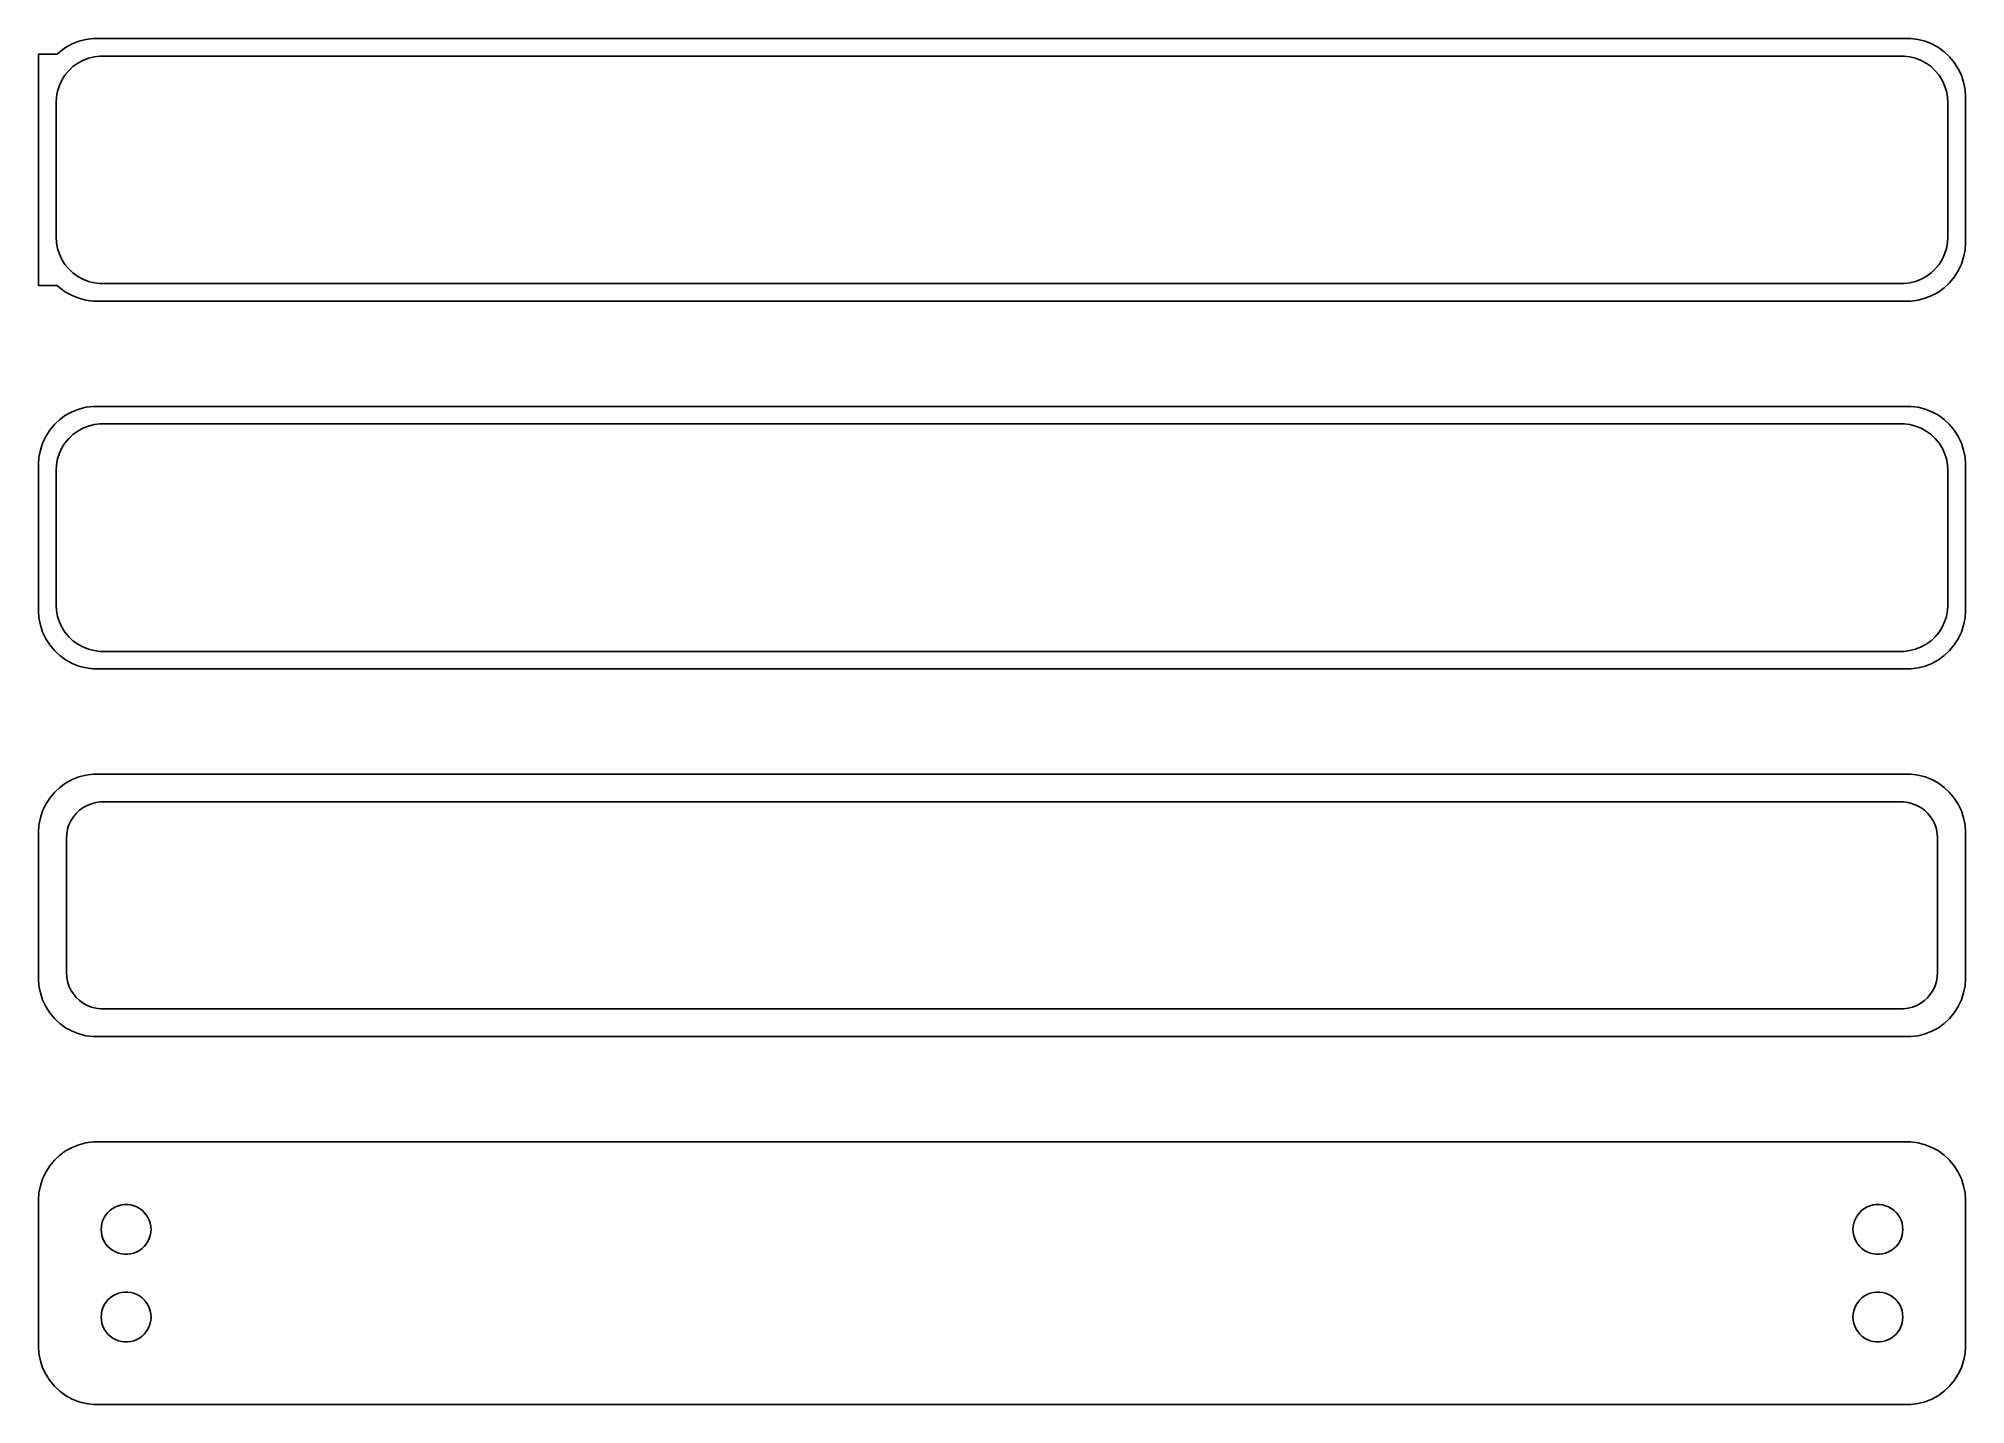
# Model space of a CAD drawing. Header units: metres. Extents: x -82 to 82, y 115 to 232.
import ezdxf

# ---------------------------------------------------------------- set-up
doc = ezdxf.new("R2010")
doc.units = ezdxf.units.M

msp = doc.modelspace()

# ---------------------------------------------------------------- linework, layer by layer
for p, q in [((-79.6289, 231.274), (-80.1791, 230.972)), ((-79.0451, 231.505), (-79.6289, 231.274)), ((-78.4369, 231.661), (-79.0451, 231.505)), ((-77.8139, 231.74), (-78.4369, 231.661)), ((77.8139, 231.74), (-77.8139, 231.74)), ((78.4369, 231.661), (77.8139, 231.74)), ((79.0451, 231.505), (78.4369, 231.661)), ((79.6289, 231.274), (79.0451, 231.505)), ((80.1791, 230.972), (79.6289, 231.274)), ((-80.9, 230.403), (-82.5, 230.403)), ((-82.5, 230.403), (-82.5, 210.597)), ((-80.6871, 230.603), (-80.9, 230.403)), ((-80.1791, 230.972), (-80.6871, 230.603)), ((-79.5497, 229.332), (-79.1433, 229.627)), ((-79.1433, 229.627), (-78.7031, 229.869)), ((-78.7031, 229.869), (-78.2361, 230.054)), ((-78.2361, 230.054), (-77.7495, 230.179)), ((-77.7495, 230.179), (-77.2512, 230.242)), ((-77.2512, 230.242), (77.2512, 230.242)), ((77.2512, 230.242), (77.7495, 230.179)), ((77.7495, 230.179), (78.2361, 230.054)), ((78.2361, 230.054), (78.7031, 229.869)), ((78.7031, 229.869), (79.1433, 229.627)), ((79.1433, 229.627), (79.5497, 229.332)), ((80.6871, 230.603), (80.1791, 230.972)), ((81.1448, 230.173), (80.6871, 230.603)), ((81.5451, 229.689), (81.1448, 230.173)), ((81.8815, 229.159), (81.5451, 229.689)), ((-80.8743, 227.245), (-80.7191, 227.722)), ((-80.7191, 227.722), (-80.5052, 228.177)), ((-80.5052, 228.177), (-80.2361, 228.601)), ((-80.2361, 228.601), (-79.9159, 228.988)), ((-79.9159, 228.988), (-79.5497, 229.332)), ((79.5497, 229.332), (79.9159, 228.988)), ((79.9159, 228.988), (80.2361, 228.601)), ((80.2361, 228.601), (80.5052, 228.177)), ((80.5052, 228.177), (80.7191, 227.722)), ((80.7191, 227.722), (80.8743, 227.245)), ((82.1489, 228.591), (81.8815, 229.159)), ((82.3429, 227.993), (82.1489, 228.591)), ((82.4606, 227.377), (82.3429, 227.993)), ((-81, 226.25), (-80.9685, 226.751)), ((-81, 214.75), (-81, 226.25)), ((-80.9685, 226.751), (-80.8743, 227.245)), ((80.8743, 227.245), (80.9685, 226.751)), ((80.9685, 226.751), (81, 226.25)), ((81, 226.25), (81, 214.75)), ((82.5, 226.75), (82.4606, 227.377)), ((82.5, 214.25), (82.5, 226.75)), ((-80.9685, 214.249), (-81, 214.75)), ((81, 214.75), (80.9685, 214.249)), ((-80.8743, 213.755), (-80.9685, 214.249)), ((-80.7191, 213.278), (-80.8743, 213.755)), ((-80.5052, 212.823), (-80.7191, 213.278)), ((80.7191, 213.278), (80.5052, 212.823)), ((80.8743, 213.755), (80.7191, 213.278)), ((80.9685, 214.249), (80.8743, 213.755)), ((82.1489, 212.409), (82.3429, 213.007)), ((82.3429, 213.007), (82.4606, 213.623)), ((82.4606, 213.623), (82.5, 214.25)), ((-80.2361, 212.399), (-80.5052, 212.823)), ((-79.9159, 212.012), (-80.2361, 212.399)), ((-79.5497, 211.668), (-79.9159, 212.012)), ((-79.1433, 211.373), (-79.5497, 211.668)), ((-78.7031, 211.131), (-79.1433, 211.373)), ((79.1433, 211.373), (78.7031, 211.131)), ((79.5497, 211.668), (79.1433, 211.373)), ((79.9159, 212.012), (79.5497, 211.668)), ((80.2361, 212.399), (79.9159, 212.012)), ((80.5052, 212.823), (80.2361, 212.399)), ((81.1448, 210.827), (81.5451, 211.311)), ((81.5451, 211.311), (81.8815, 211.841)), ((81.8815, 211.841), (82.1489, 212.409)), ((-82.5, 210.597), (-80.9, 210.597)), ((-80.9, 210.597), (-80.6871, 210.397)), ((-80.6871, 210.397), (-80.1791, 210.028)), ((-80.1791, 210.028), (-79.6289, 209.726)), ((-79.6289, 209.726), (-79.0451, 209.495)), ((-78.2361, 210.946), (-78.7031, 211.131)), ((-77.7495, 210.821), (-78.2361, 210.946)), ((-77.2512, 210.758), (-77.7495, 210.821)), ((77.2512, 210.758), (-77.2512, 210.758)), ((77.7495, 210.821), (77.2512, 210.758)), ((78.2361, 210.946), (77.7495, 210.821)), ((78.7031, 211.131), (78.2361, 210.946)), ((79.0451, 209.495), (79.6289, 209.726)), ((79.6289, 209.726), (80.1791, 210.028)), ((80.1791, 210.028), (80.6871, 210.397)), ((80.6871, 210.397), (81.1448, 210.827)), ((-79.0451, 209.495), (-78.4369, 209.339)), ((-78.4369, 209.339), (-77.8139, 209.26)), ((-77.8139, 209.26), (77.8139, 209.26)), ((77.8139, 209.26), (78.4369, 209.339)), ((78.4369, 209.339), (79.0451, 209.495)), ((-79.6289, 199.774), (-80.1791, 199.472)), ((-79.0451, 200.005), (-79.6289, 199.774)), ((-78.4369, 200.161), (-79.0451, 200.005)), ((-77.8139, 200.24), (-78.4369, 200.161)), ((77.8139, 200.24), (-77.8139, 200.24)), ((78.4369, 200.161), (77.8139, 200.24)), ((79.0451, 200.005), (78.4369, 200.161)), ((79.6289, 199.774), (79.0451, 200.005)), ((80.1791, 199.472), (79.6289, 199.774)), ((-81.5451, 198.189), (-81.8815, 197.659)), ((-81.1448, 198.673), (-81.5451, 198.189)), ((-80.6871, 199.103), (-81.1448, 198.673)), ((-80.1791, 199.472), (-80.6871, 199.103)), ((-79.5497, 197.832), (-79.1433, 198.127)), ((-79.1433, 198.127), (-78.7031, 198.369)), ((-78.7031, 198.369), (-78.2361, 198.554)), ((-78.2361, 198.554), (-77.7495, 198.679)), ((-77.7495, 198.679), (-77.2512, 198.742)), ((-77.2512, 198.742), (77.2512, 198.742)), ((77.2512, 198.742), (77.7495, 198.679)), ((77.7495, 198.679), (78.2361, 198.554)), ((78.2361, 198.554), (78.7031, 198.369)), ((78.7031, 198.369), (79.1433, 198.127)), ((79.1433, 198.127), (79.5497, 197.832)), ((80.6871, 199.103), (80.1791, 199.472)), ((81.1448, 198.673), (80.6871, 199.103)), ((81.5451, 198.189), (81.1448, 198.673)), ((81.8815, 197.659), (81.5451, 198.189)), ((-82.3429, 196.493), (-82.4606, 195.877)), ((-82.1489, 197.091), (-82.3429, 196.493)), ((-81.8815, 197.659), (-82.1489, 197.091)), ((-80.7191, 196.222), (-80.5052, 196.677)), ((-80.5052, 196.677), (-80.2361, 197.101)), ((-80.2361, 197.101), (-79.9159, 197.488)), ((-79.9159, 197.488), (-79.5497, 197.832)), ((79.5497, 197.832), (79.9159, 197.488)), ((79.9159, 197.488), (80.2361, 197.101)), ((80.2361, 197.101), (80.5052, 196.677)), ((80.5052, 196.677), (80.7191, 196.222)), ((82.1489, 197.091), (81.8815, 197.659)), ((82.3429, 196.493), (82.1489, 197.091)), ((82.4606, 195.877), (82.3429, 196.493)), ((-82.4606, 195.877), (-82.5, 195.25)), ((-82.5, 195.25), (-82.5, 182.75)), ((-81, 194.75), (-80.9685, 195.251)), ((-81, 183.25), (-81, 194.75)), ((-80.9685, 195.251), (-80.8743, 195.745)), ((-80.8743, 195.745), (-80.7191, 196.222)), ((80.7191, 196.222), (80.8743, 195.745)), ((80.8743, 195.745), (80.9685, 195.251)), ((80.9685, 195.251), (81, 194.75)), ((81, 194.75), (81, 183.25)), ((82.5, 195.25), (82.4606, 195.877)), ((82.5, 182.75), (82.5, 195.25)), ((-80.9685, 182.749), (-81, 183.25)), ((81, 183.25), (80.9685, 182.749)), ((-82.5, 182.75), (-82.4606, 182.123)), ((-82.4606, 182.123), (-82.3429, 181.507)), ((-82.3429, 181.507), (-82.1489, 180.909)), ((-80.8743, 182.255), (-80.9685, 182.749)), ((-80.7191, 181.778), (-80.8743, 182.255)), ((-80.5052, 181.323), (-80.7191, 181.778)), ((80.7191, 181.778), (80.5052, 181.323)), ((80.8743, 182.255), (80.7191, 181.778)), ((80.9685, 182.749), (80.8743, 182.255)), ((82.1489, 180.909), (82.3429, 181.507)), ((82.3429, 181.507), (82.4606, 182.123)), ((82.4606, 182.123), (82.5, 182.75)), ((-82.1489, 180.909), (-81.8815, 180.341)), ((-81.8815, 180.341), (-81.5451, 179.811)), ((-80.2361, 180.899), (-80.5052, 181.323)), ((-79.9159, 180.512), (-80.2361, 180.899)), ((-79.5497, 180.168), (-79.9159, 180.512)), ((-79.1433, 179.873), (-79.5497, 180.168)), ((-78.7031, 179.631), (-79.1433, 179.873)), ((79.1433, 179.873), (78.7031, 179.631)), ((79.5497, 180.168), (79.1433, 179.873)), ((79.9159, 180.512), (79.5497, 180.168)), ((80.2361, 180.899), (79.9159, 180.512)), ((80.5052, 181.323), (80.2361, 180.899)), ((81.5451, 179.811), (81.8815, 180.341)), ((81.8815, 180.341), (82.1489, 180.909)), ((-81.5451, 179.811), (-81.1448, 179.327)), ((-81.1448, 179.327), (-80.6871, 178.897)), ((-80.6871, 178.897), (-80.1791, 178.528)), ((-80.1791, 178.528), (-79.6289, 178.226)), ((-79.6289, 178.226), (-79.0451, 177.995)), ((-78.2361, 179.446), (-78.7031, 179.631)), ((-77.7495, 179.321), (-78.2361, 179.446)), ((-77.2512, 179.258), (-77.7495, 179.321)), ((77.2512, 179.258), (-77.2512, 179.258)), ((77.7495, 179.321), (77.2512, 179.258)), ((78.2361, 179.446), (77.7495, 179.321)), ((78.7031, 179.631), (78.2361, 179.446)), ((79.0451, 177.995), (79.6289, 178.226)), ((79.6289, 178.226), (80.1791, 178.528)), ((80.1791, 178.528), (80.6871, 178.897)), ((80.6871, 178.897), (81.1448, 179.327)), ((81.1448, 179.327), (81.5451, 179.811)), ((-79.0451, 177.995), (-78.4369, 177.839)), ((-78.4369, 177.839), (-77.8139, 177.76)), ((-77.8139, 177.76), (77.8139, 177.76)), ((77.8139, 177.76), (78.4369, 177.839)), ((78.4369, 177.839), (79.0451, 177.995)), ((-79.0451, 168.505), (-79.6289, 168.274)), ((-78.4369, 168.661), (-79.0451, 168.505)), ((-77.8139, 168.74), (-78.4369, 168.661)), ((77.8139, 168.74), (-77.8139, 168.74)), ((78.4369, 168.661), (77.8139, 168.74)), ((79.0451, 168.505), (78.4369, 168.661)), ((79.6289, 168.274), (79.0451, 168.505)), ((-81.5451, 166.689), (-81.8815, 166.159)), ((-81.1448, 167.173), (-81.5451, 166.689)), ((-80.6871, 167.603), (-81.1448, 167.173)), ((-80.1791, 167.972), (-80.6871, 167.603)), ((-79.6289, 168.274), (-80.1791, 167.972)), ((80.1791, 167.972), (79.6289, 168.274)), ((80.6871, 167.603), (80.1791, 167.972)), ((81.1448, 167.173), (80.6871, 167.603)), ((81.5451, 166.689), (81.1448, 167.173)), ((81.8815, 166.159), (81.5451, 166.689)), ((-82.1489, 165.591), (-82.3429, 164.993)), ((-81.8815, 166.159), (-82.1489, 165.591)), ((-79.7279, 164.75), (-79.5184, 165.08)), ((-79.5184, 165.08), (-79.2692, 165.381)), ((-79.2692, 165.381), (-78.9843, 165.649)), ((-78.9843, 165.649), (-78.668, 165.878)), ((-78.668, 165.878), (-78.3254, 166.067)), ((-78.3254, 166.067), (-77.9619, 166.211)), ((-77.9619, 166.211), (-77.5833, 166.308)), ((-77.5833, 166.308), (-77.1955, 166.357)), ((-77.1955, 166.357), (77.1955, 166.357)), ((77.1955, 166.357), (77.5833, 166.308)), ((77.5833, 166.308), (77.9619, 166.211)), ((77.9619, 166.211), (78.3254, 166.067)), ((78.3254, 166.067), (78.668, 165.878)), ((78.668, 165.878), (78.9843, 165.649)), ((78.9843, 165.649), (79.2692, 165.381)), ((79.2692, 165.381), (79.5184, 165.08)), ((79.5184, 165.08), (79.7279, 164.75)), ((82.1489, 165.591), (81.8815, 166.159)), ((82.3429, 164.993), (82.1489, 165.591)), ((-82.4606, 164.377), (-82.5, 163.75)), ((-82.5, 163.75), (-82.5, 151.25)), ((-82.3429, 164.993), (-82.4606, 164.377)), ((-80.1129, 163.25), (-80.0884, 163.64)), ((-80.0884, 163.64), (-80.0151, 164.024)), ((-80.0151, 164.024), (-79.8943, 164.396)), ((-79.8943, 164.396), (-79.7279, 164.75)), ((79.7279, 164.75), (79.8943, 164.396)), ((79.8943, 164.396), (80.0151, 164.024)), ((80.0151, 164.024), (80.0884, 163.64)), ((80.0884, 163.64), (80.1129, 163.25)), ((82.4606, 164.377), (82.3429, 164.993)), ((82.5, 163.75), (82.4606, 164.377)), ((82.5, 151.25), (82.5, 163.75)), ((-80.1129, 151.75), (-80.1129, 163.25)), ((80.1129, 163.25), (80.1129, 151.75)), ((-82.5, 151.25), (-82.4606, 150.623)), ((-82.4606, 150.623), (-82.3429, 150.007)), ((-80.0884, 151.36), (-80.1129, 151.75)), ((-80.0151, 150.976), (-80.0884, 151.36)), ((-79.8943, 150.604), (-80.0151, 150.976)), ((-79.7279, 150.25), (-79.8943, 150.604)), ((-79.5184, 149.92), (-79.7279, 150.25)), ((79.7279, 150.25), (79.5184, 149.92)), ((79.8943, 150.604), (79.7279, 150.25)), ((80.0151, 150.976), (79.8943, 150.604)), ((80.0884, 151.36), (80.0151, 150.976)), ((80.1129, 151.75), (80.0884, 151.36)), ((82.3429, 150.007), (82.4606, 150.623)), ((82.4606, 150.623), (82.5, 151.25)), ((-82.3429, 150.007), (-82.1489, 149.409)), ((-82.1489, 149.409), (-81.8815, 148.841)), ((-81.8815, 148.841), (-81.5451, 148.311)), ((-79.2692, 149.619), (-79.5184, 149.92)), ((-78.9843, 149.351), (-79.2692, 149.619)), ((-78.668, 149.122), (-78.9843, 149.351)), ((-78.3254, 148.933), (-78.668, 149.122)), ((-77.9619, 148.789), (-78.3254, 148.933)), ((-77.5833, 148.692), (-77.9619, 148.789)), ((-77.1955, 148.643), (-77.5833, 148.692)), ((77.1955, 148.643), (-77.1955, 148.643)), ((77.5833, 148.692), (77.1955, 148.643)), ((77.9619, 148.789), (77.5833, 148.692)), ((78.3254, 148.933), (77.9619, 148.789)), ((78.668, 149.122), (78.3254, 148.933)), ((78.9843, 149.351), (78.668, 149.122)), ((79.2692, 149.619), (78.9843, 149.351)), ((79.5184, 149.92), (79.2692, 149.619)), ((81.5451, 148.311), (81.8815, 148.841)), ((81.8815, 148.841), (82.1489, 149.409)), ((82.1489, 149.409), (82.3429, 150.007)), ((-81.5451, 148.311), (-81.1448, 147.827)), ((-81.1448, 147.827), (-80.6871, 147.397)), ((-80.6871, 147.397), (-80.1791, 147.028)), ((-80.1791, 147.028), (-79.6289, 146.726)), ((79.6289, 146.726), (80.1791, 147.028)), ((80.1791, 147.028), (80.6871, 147.397)), ((80.6871, 147.397), (81.1448, 147.827)), ((81.1448, 147.827), (81.5451, 148.311)), ((-79.6289, 146.726), (-79.0451, 146.495)), ((-79.0451, 146.495), (-78.4369, 146.339)), ((-78.4369, 146.339), (-77.8139, 146.26)), ((-77.8139, 146.26), (77.8139, 146.26)), ((77.8139, 146.26), (78.4369, 146.339)), ((78.4369, 146.339), (79.0451, 146.495)), ((79.0451, 146.495), (79.6289, 146.726)), ((-79.0451, 137.005), (-79.6289, 136.774)), ((-78.4369, 137.161), (-79.0451, 137.005)), ((-77.8139, 137.24), (-78.4369, 137.161)), ((77.8139, 137.24), (-77.8139, 137.24)), ((78.4369, 137.161), (77.8139, 137.24)), ((79.0451, 137.005), (78.4369, 137.161)), ((79.6289, 136.774), (79.0451, 137.005)), ((-81.1448, 135.673), (-81.5451, 135.189)), ((-80.6871, 136.103), (-81.1448, 135.673)), ((-80.1791, 136.472), (-80.6871, 136.103)), ((-79.6289, 136.774), (-80.1791, 136.472)), ((80.1791, 136.472), (79.6289, 136.774)), ((80.6871, 136.103), (80.1791, 136.472)), ((81.1448, 135.673), (80.6871, 136.103)), ((81.5451, 135.189), (81.1448, 135.673)), ((-82.1489, 134.091), (-82.3429, 133.493)), ((-81.8815, 134.659), (-82.1489, 134.091)), ((-81.5451, 135.189), (-81.8815, 134.659)), ((81.8815, 134.659), (81.5451, 135.189)), ((82.1489, 134.091), (81.8815, 134.659)), ((82.3429, 133.493), (82.1489, 134.091)), ((-82.4606, 132.877), (-82.5, 132.25)), ((-82.5, 132.25), (-82.5, 119.75)), ((-82.3429, 133.493), (-82.4606, 132.877)), ((82.4606, 132.877), (82.3429, 133.493)), ((82.5, 132.25), (82.4606, 132.877)), ((82.5, 119.75), (82.5, 132.25)), ((-77.0682, 130.281), (-76.9853, 130.536)), ((-76.9853, 130.536), (-76.8712, 130.779)), ((-76.8712, 130.779), (-76.7275, 131.005)), ((-76.7275, 131.005), (-76.5566, 131.212)), ((-76.5566, 131.212), (-76.3611, 131.395)), ((-76.3611, 131.395), (-76.1441, 131.553)), ((-76.1441, 131.553), (-75.9092, 131.682)), ((-75.9092, 131.682), (-75.6598, 131.781)), ((-75.6598, 131.781), (-75.4001, 131.847)), ((-75.4001, 131.847), (-75.1341, 131.881)), ((-75.1341, 131.881), (-74.8659, 131.881)), ((-74.8659, 131.881), (-74.5999, 131.847)), ((-74.5999, 131.847), (-74.3401, 131.781)), ((-74.3401, 131.781), (-74.0908, 131.682)), ((-74.0908, 131.682), (-73.8559, 131.553)), ((-73.8559, 131.553), (-73.6389, 131.395)), ((-73.6389, 131.395), (-73.4434, 131.212)), ((-73.4434, 131.212), (-73.2725, 131.005)), ((-73.2725, 131.005), (-73.1288, 130.779)), ((-73.1288, 130.779), (-73.0146, 130.536)), ((-73.0146, 130.536), (-72.9318, 130.281)), ((72.9318, 130.281), (73.0146, 130.536)), ((73.0146, 130.536), (73.1288, 130.779)), ((73.1288, 130.779), (73.2725, 131.005)), ((73.2725, 131.005), (73.4434, 131.212)), ((73.4434, 131.212), (73.6389, 131.395)), ((73.6389, 131.395), (73.8559, 131.553)), ((73.8559, 131.553), (74.0908, 131.682)), ((74.0908, 131.682), (74.3401, 131.781)), ((74.3401, 131.781), (74.5999, 131.847)), ((74.5999, 131.847), (74.8659, 131.881)), ((74.8659, 131.881), (75.1341, 131.881)), ((75.1341, 131.881), (75.4001, 131.847)), ((75.4001, 131.847), (75.6598, 131.781)), ((75.6598, 131.781), (75.9092, 131.682)), ((75.9092, 131.682), (76.1441, 131.553)), ((76.1441, 131.553), (76.3611, 131.395)), ((76.3611, 131.395), (76.5566, 131.212)), ((76.5566, 131.212), (76.7275, 131.005)), ((76.7275, 131.005), (76.8712, 130.779)), ((76.8712, 130.779), (76.9853, 130.536)), ((76.9853, 130.536), (77.0682, 130.281)), ((-77.1353, 129.75), (-77.1185, 130.018)), ((-77.1185, 129.482), (-77.1353, 129.75)), ((-77.1185, 130.018), (-77.0682, 130.281)), ((-77.0682, 129.219), (-77.1185, 129.482)), ((-76.9853, 128.964), (-77.0682, 129.219)), ((-76.8712, 128.721), (-76.9853, 128.964)), ((-76.7275, 128.495), (-76.8712, 128.721)), ((-73.1288, 128.721), (-73.2725, 128.495)), ((-73.0146, 128.964), (-73.1288, 128.721)), ((-72.9318, 129.219), (-73.0146, 128.964)), ((-72.9318, 130.281), (-72.8815, 130.018)), ((-72.8815, 129.482), (-72.9318, 129.219)), ((-72.8815, 130.018), (-72.8647, 129.75)), ((-72.8647, 129.75), (-72.8815, 129.482)), ((72.8647, 129.75), (72.8815, 130.018)), ((72.8815, 129.482), (72.8647, 129.75)), ((72.8815, 130.018), (72.9318, 130.281)), ((72.9318, 129.219), (72.8815, 129.482)), ((73.0146, 128.964), (72.9318, 129.219)), ((73.1288, 128.721), (73.0146, 128.964)), ((73.2725, 128.495), (73.1288, 128.721)), ((76.8712, 128.721), (76.7275, 128.495)), ((76.9853, 128.964), (76.8712, 128.721)), ((77.0682, 129.219), (76.9853, 128.964)), ((77.0682, 130.281), (77.1185, 130.018)), ((77.1185, 129.482), (77.0682, 129.219)), ((77.1185, 130.018), (77.1353, 129.75)), ((77.1353, 129.75), (77.1185, 129.482)), ((-76.5566, 128.288), (-76.7275, 128.495)), ((-76.3611, 128.105), (-76.5566, 128.288)), ((-76.1441, 127.947), (-76.3611, 128.105)), ((-75.9092, 127.818), (-76.1441, 127.947)), ((-75.6598, 127.719), (-75.9092, 127.818)), ((-75.4001, 127.653), (-75.6598, 127.719)), ((-75.1341, 127.619), (-75.4001, 127.653)), ((-74.8659, 127.619), (-75.1341, 127.619)), ((-74.5999, 127.653), (-74.8659, 127.619)), ((-74.3401, 127.719), (-74.5999, 127.653)), ((-74.0908, 127.818), (-74.3401, 127.719)), ((-73.8559, 127.947), (-74.0908, 127.818)), ((-73.6389, 128.105), (-73.8559, 127.947)), ((-73.4434, 128.288), (-73.6389, 128.105)), ((-73.2725, 128.495), (-73.4434, 128.288)), ((73.4434, 128.288), (73.2725, 128.495)), ((73.6389, 128.105), (73.4434, 128.288)), ((73.8559, 127.947), (73.6389, 128.105)), ((74.0908, 127.818), (73.8559, 127.947)), ((74.3401, 127.719), (74.0908, 127.818)), ((74.5999, 127.653), (74.3401, 127.719)), ((74.8659, 127.619), (74.5999, 127.653)), ((75.1341, 127.619), (74.8659, 127.619)), ((75.4001, 127.653), (75.1341, 127.619)), ((75.6598, 127.719), (75.4001, 127.653)), ((75.9092, 127.818), (75.6598, 127.719)), ((76.1441, 127.947), (75.9092, 127.818)), ((76.3611, 128.105), (76.1441, 127.947)), ((76.5566, 128.288), (76.3611, 128.105)), ((76.7275, 128.495), (76.5566, 128.288)), ((-76.5566, 123.712), (-76.3611, 123.895)), ((-76.3611, 123.895), (-76.1441, 124.053)), ((-76.1441, 124.053), (-75.9092, 124.182)), ((-75.9092, 124.182), (-75.6598, 124.281)), ((-75.6598, 124.281), (-75.4001, 124.347)), ((-75.4001, 124.347), (-75.1341, 124.381)), ((-75.1341, 124.381), (-74.8659, 124.381)), ((-74.8659, 124.381), (-74.5999, 124.347)), ((-74.5999, 124.347), (-74.3401, 124.281)), ((-74.3401, 124.281), (-74.0908, 124.182)), ((-74.0908, 124.182), (-73.8559, 124.053)), ((-73.8559, 124.053), (-73.6389, 123.895)), ((-73.6389, 123.895), (-73.4434, 123.712)), ((73.4434, 123.712), (73.6389, 123.895)), ((73.6389, 123.895), (73.8559, 124.053)), ((73.8559, 124.053), (74.0908, 124.182)), ((74.0908, 124.182), (74.3401, 124.281)), ((74.3401, 124.281), (74.5999, 124.347)), ((74.5999, 124.347), (74.8659, 124.381)), ((74.8659, 124.381), (75.1341, 124.381)), ((75.1341, 124.381), (75.4001, 124.347)), ((75.4001, 124.347), (75.6598, 124.281)), ((75.6598, 124.281), (75.9092, 124.182)), ((75.9092, 124.182), (76.1441, 124.053)), ((76.1441, 124.053), (76.3611, 123.895)), ((76.3611, 123.895), (76.5566, 123.712)), ((-77.1353, 122.25), (-77.1185, 122.518)), ((-77.1185, 121.982), (-77.1353, 122.25)), ((-77.1185, 122.518), (-77.0682, 122.781)), ((-77.0682, 122.781), (-76.9853, 123.036)), ((-76.9853, 123.036), (-76.8712, 123.279)), ((-76.8712, 123.279), (-76.7275, 123.505)), ((-76.7275, 123.505), (-76.5566, 123.712)), ((-73.4434, 123.712), (-73.2725, 123.505)), ((-73.2725, 123.505), (-73.1288, 123.279)), ((-73.1288, 123.279), (-73.0146, 123.036)), ((-73.0146, 123.036), (-72.9318, 122.781)), ((-72.9318, 122.781), (-72.8815, 122.518)), ((-72.8815, 122.518), (-72.8647, 122.25)), ((-72.8647, 122.25), (-72.8815, 121.982)), ((72.8647, 122.25), (72.8815, 122.518)), ((72.8815, 121.982), (72.8647, 122.25)), ((72.8815, 122.518), (72.9318, 122.781)), ((72.9318, 122.781), (73.0146, 123.036)), ((73.0146, 123.036), (73.1288, 123.279)), ((73.1288, 123.279), (73.2725, 123.505)), ((73.2725, 123.505), (73.4434, 123.712)), ((76.5566, 123.712), (76.7275, 123.505)), ((76.7275, 123.505), (76.8712, 123.279)), ((76.8712, 123.279), (76.9853, 123.036)), ((76.9853, 123.036), (77.0682, 122.781)), ((77.0682, 122.781), (77.1185, 122.518)), ((77.1185, 122.518), (77.1353, 122.25)), ((77.1353, 122.25), (77.1185, 121.982)), ((-77.0682, 121.719), (-77.1185, 121.982)), ((-76.9853, 121.464), (-77.0682, 121.719)), ((-76.8712, 121.221), (-76.9853, 121.464)), ((-76.7275, 120.995), (-76.8712, 121.221)), ((-76.5566, 120.788), (-76.7275, 120.995)), ((-76.3611, 120.605), (-76.5566, 120.788)), ((-76.1441, 120.447), (-76.3611, 120.605)), ((-73.6389, 120.605), (-73.8559, 120.447)), ((-73.4434, 120.788), (-73.6389, 120.605)), ((-73.2725, 120.995), (-73.4434, 120.788)), ((-73.1288, 121.221), (-73.2725, 120.995)), ((-73.0146, 121.464), (-73.1288, 121.221)), ((-72.9318, 121.719), (-73.0146, 121.464)), ((-72.8815, 121.982), (-72.9318, 121.719)), ((72.9318, 121.719), (72.8815, 121.982)), ((73.0146, 121.464), (72.9318, 121.719)), ((73.1288, 121.221), (73.0146, 121.464)), ((73.2725, 120.995), (73.1288, 121.221)), ((73.4434, 120.788), (73.2725, 120.995)), ((73.6389, 120.605), (73.4434, 120.788)), ((73.8559, 120.447), (73.6389, 120.605)), ((76.3611, 120.605), (76.1441, 120.447)), ((76.5566, 120.788), (76.3611, 120.605)), ((76.7275, 120.995), (76.5566, 120.788)), ((76.8712, 121.221), (76.7275, 120.995)), ((76.9853, 121.464), (76.8712, 121.221)), ((77.0682, 121.719), (76.9853, 121.464)), ((77.1185, 121.982), (77.0682, 121.719)), ((-82.5, 119.75), (-82.4606, 119.123)), ((-82.4606, 119.123), (-82.3429, 118.507)), ((-75.9092, 120.318), (-76.1441, 120.447)), ((-75.6598, 120.219), (-75.9092, 120.318)), ((-75.4001, 120.153), (-75.6598, 120.219)), ((-75.1341, 120.119), (-75.4001, 120.153)), ((-74.8659, 120.119), (-75.1341, 120.119)), ((-74.5999, 120.153), (-74.8659, 120.119)), ((-74.3401, 120.219), (-74.5999, 120.153)), ((-74.0908, 120.318), (-74.3401, 120.219)), ((-73.8559, 120.447), (-74.0908, 120.318)), ((74.0908, 120.318), (73.8559, 120.447)), ((74.3401, 120.219), (74.0908, 120.318)), ((74.5999, 120.153), (74.3401, 120.219)), ((74.8659, 120.119), (74.5999, 120.153)), ((75.1341, 120.119), (74.8659, 120.119)), ((75.4001, 120.153), (75.1341, 120.119)), ((75.6598, 120.219), (75.4001, 120.153)), ((75.9092, 120.318), (75.6598, 120.219)), ((76.1441, 120.447), (75.9092, 120.318)), ((82.3429, 118.507), (82.4606, 119.123)), ((82.4606, 119.123), (82.5, 119.75)), ((-82.3429, 118.507), (-82.1489, 117.909)), ((-82.1489, 117.909), (-81.8815, 117.341)), ((-81.8815, 117.341), (-81.5451, 116.811)), ((81.5451, 116.811), (81.8815, 117.341)), ((81.8815, 117.341), (82.1489, 117.909)), ((82.1489, 117.909), (82.3429, 118.507)), ((-81.5451, 116.811), (-81.1448, 116.327)), ((-81.1448, 116.327), (-80.6871, 115.897)), ((-80.6871, 115.897), (-80.1791, 115.528)), ((-80.1791, 115.528), (-79.6289, 115.226)), ((79.6289, 115.226), (80.1791, 115.528)), ((80.1791, 115.528), (80.6871, 115.897)), ((80.6871, 115.897), (81.1448, 116.327)), ((81.1448, 116.327), (81.5451, 116.811)), ((-79.6289, 115.226), (-79.0451, 114.995)), ((-79.0451, 114.995), (-78.4369, 114.839)), ((-78.4369, 114.839), (-77.8139, 114.76)), ((-77.8139, 114.76), (77.8139, 114.76)), ((77.8139, 114.76), (78.4369, 114.839)), ((78.4369, 114.839), (79.0451, 114.995)), ((79.0451, 114.995), (79.6289, 115.226))]:
    msp.add_line(p, q)

doc.saveas('drawing.dxf')
